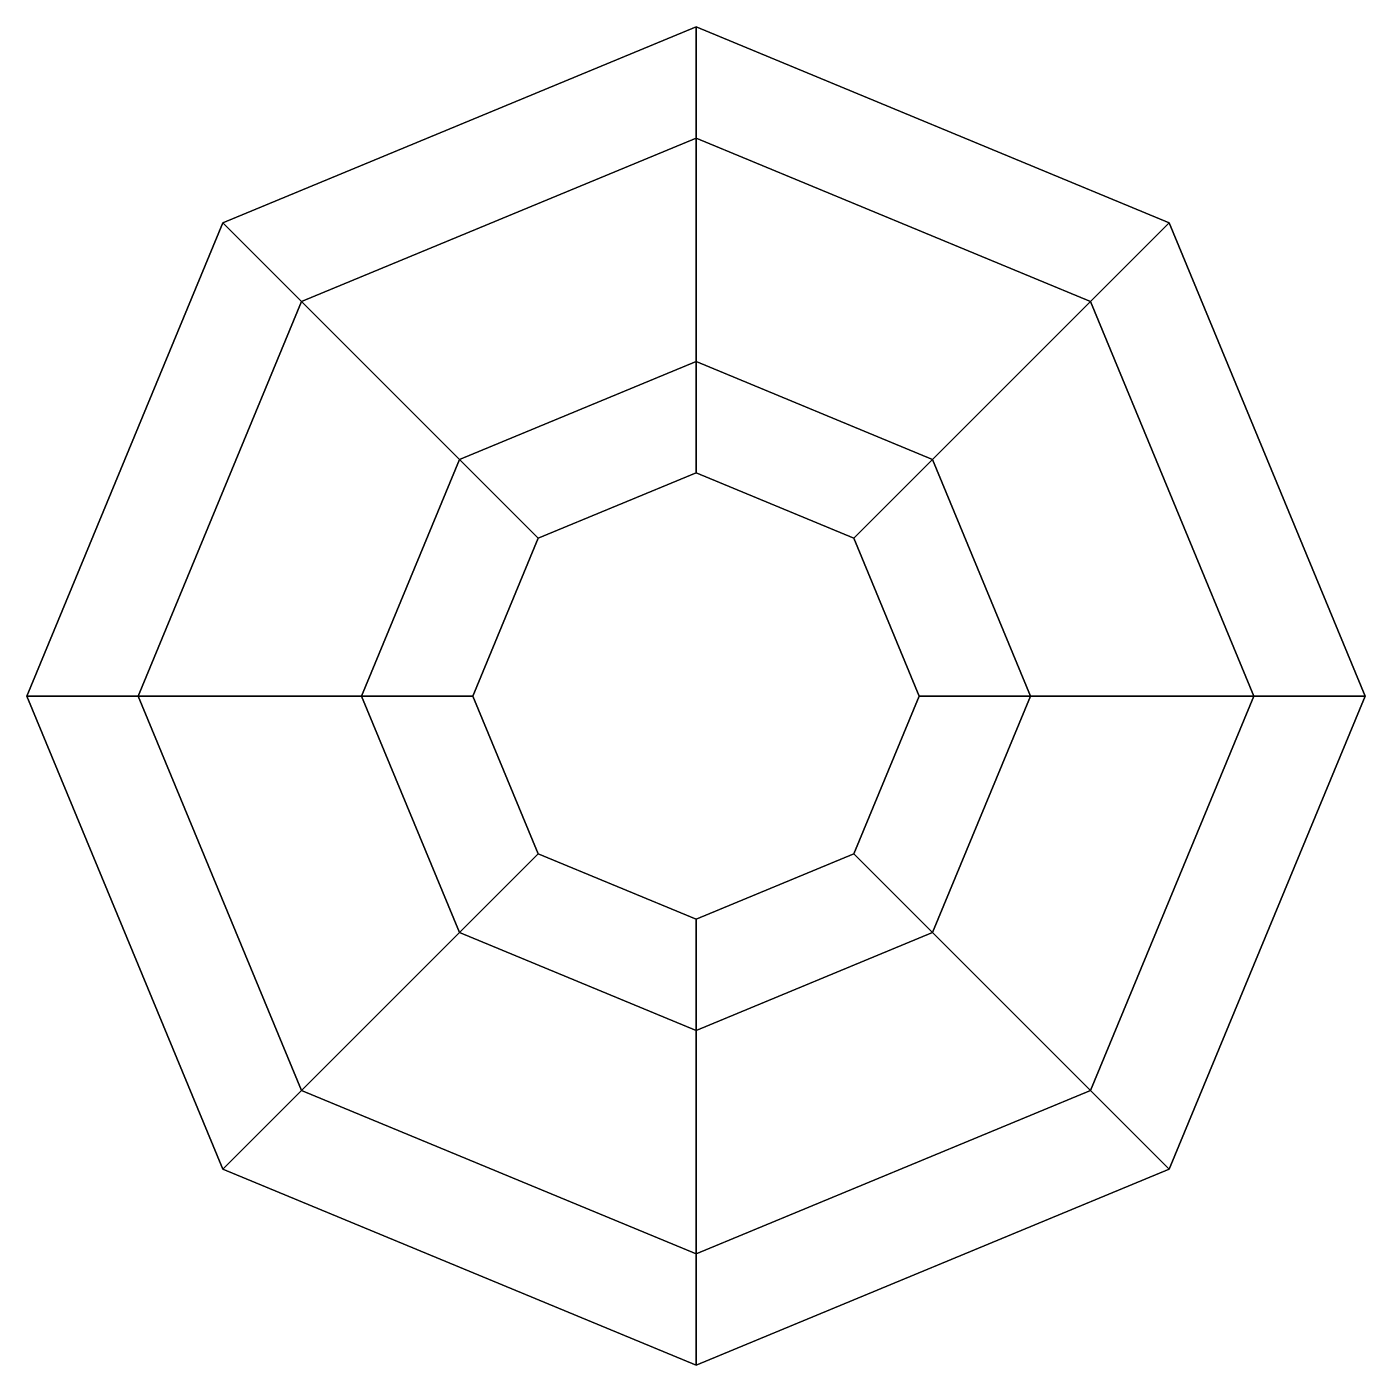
# Model space of a CAD drawing. Extents: x -1.5 to 1.5, y -1.5 to 1.5.
import ezdxf

# ---------------------------------------------------------------- set-up
doc = ezdxf.new("R2010")
doc.units = 0

# ---------------------------------------------------------------- blocks, each defined once
blk = doc.blocks.new('Torus_001')
at = {"layer": 'Meshes'}
mesh = blk.add_polyface(dxfattribs=at)
corners = [(1.5, 0), (1.25, 0, 0.433013), (0.75, 0, 0.433013), (0.5, 0), (0.75, 0, -0.433013), (1.25, 0, -0.433013), (1.06066, 1.06066), (0.883883, 0.883883, 0.433013), (0.53033, 0.53033, 0.433013), (0.353553, 0.353553), (0.53033, 0.53033, -0.433013), (0.883883, 0.883883, -0.433013), (0, 1.5), (0, 1.25, 0.433013), (0, 0.75, 0.433013), (0, 0.5), (0, 0.75, -0.433013), (0, 1.25, -0.433013), (-1.06066, 1.06066), (-0.883883, 0.883883, 0.433013), (-0.53033, 0.53033, 0.433013), (-0.353553, 0.353553), (-0.53033, 0.53033, -0.433013), (-0.883883, 0.883883, -0.433013), (-1.5, 0), (-1.25, 0, 0.433013), (-0.75, 0, 0.433013), (-0.5, 0), (-0.75, 0, -0.433013), (-1.25, 0, -0.433013), (-1.06066, -1.06066), (-0.883884, -0.883883, 0.433013), (-0.53033, -0.53033, 0.433013), (-0.353553, -0.353553), (-0.53033, -0.53033, -0.433013), (-0.883884, -0.883883, -0.433013), (0, -1.5), (0, -1.25, 0.433013), (0, -0.75, 0.433013), (0, -0.5), (0, -0.75, -0.433013), (0, -1.25, -0.433013), (1.06066, -1.06066), (0.883883, -0.883884, 0.433013), (0.53033, -0.53033, 0.433013), (0.353553, -0.353553), (0.53033, -0.53033, -0.433013), (0.883883, -0.883884, -0.433013)]
mesh.append_faces([[corners[k] for k in face] for face in [(1, 0, 6, 7), (7, 8, 2, 1), (8, 9, 3, 2), (9, 10, 4, 3), (10, 11, 5, 4), (0, 5, 11, 6), (12, 13, 7, 6), (13, 14, 8, 7), (14, 15, 9, 8), (15, 16, 10, 9), (16, 17, 11, 10), (17, 12, 6, 11), (18, 19, 13, 12), (19, 20, 14, 13), (20, 21, 15, 14), (21, 22, 16, 15), (22, 23, 17, 16), (23, 18, 12, 17), (24, 25, 19, 18), (25, 26, 20, 19), (26, 27, 21, 20), (27, 28, 22, 21), (28, 29, 23, 22), (29, 24, 18, 23), (30, 31, 25, 24), (31, 32, 26, 25), (32, 33, 27, 26), (33, 34, 28, 27), (34, 35, 29, 28), (35, 30, 24, 29), (36, 37, 31, 30), (37, 38, 32, 31), (38, 39, 33, 32), (39, 40, 34, 33), (40, 41, 35, 34), (41, 36, 30, 35), (42, 43, 37, 36), (43, 44, 38, 37), (44, 45, 39, 38), (45, 46, 40, 39), (46, 47, 41, 40), (47, 42, 36, 41), (0, 1, 43, 42), (1, 2, 44, 43), (2, 3, 45, 44), (3, 4, 46, 45), (4, 5, 47, 46), (5, 0, 42, 47)]], dxfattribs={"color": 254})

msp = doc.modelspace()

# ---------------------------------------------------------------- block references
at = {"layer": '1'}
msp.add_blockref('Torus_001', (0, 0), dxfattribs=at)

doc.saveas('drawing.dxf')
